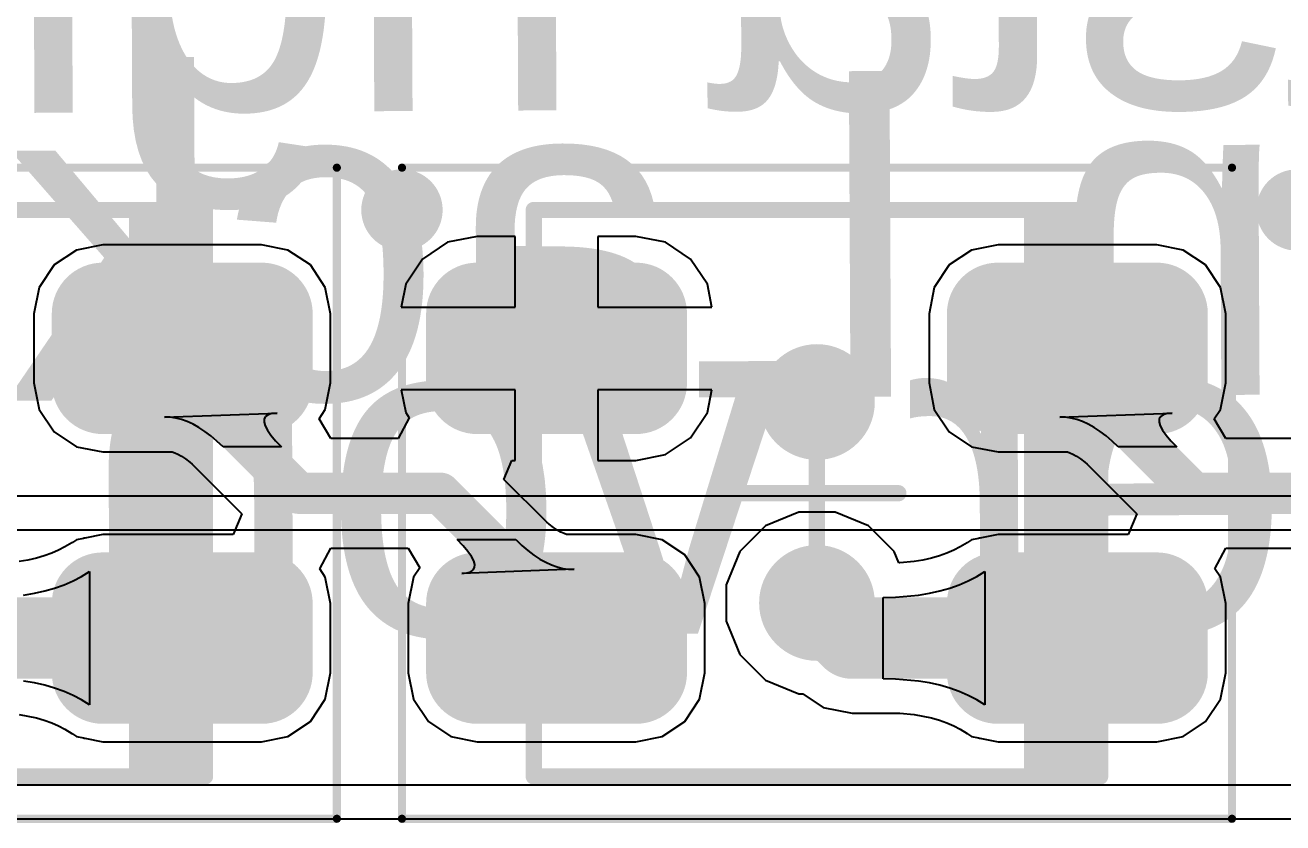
# Model space of a CAD drawing. Header units: millimetres. Extents: x 0 to 168, y 0 to 109.
# Drawn here: x 45.28 to 53.01, y 66.14 to 71.05 of the extents above; entities that cross this region are included whole.
import ezdxf

# ---------------------------------------------------------------- set-up
doc = ezdxf.new("R2010")
doc.units = ezdxf.units.MM
for name, color, linetype in [('BottomLayer', 5, 'Continuous'), ('BottomOverlay', 54, 'Continuous'), ('Mechanical13', 56, 'Continuous'), ('Mechanical15', 56, 'Continuous'), ('MultiLayer', 9, 'Continuous'), ('TopLayer', 1, 'Continuous'), ('TopOverlay', 2, 'Continuous'), ('TopPaste', 8, 'Continuous'), ('TopSolder', 216, 'Continuous'), ('ViaHoleLayer', 16, 'Continuous')]:
    doc.layers.add(name, color=color, linetype=linetype)
doc.styles.add('Comic Sans MS', font='comic.ttf', dxfattribs={"height": 0.2})

# ---------------------------------------------------------------- blocks, each defined once
blk = doc.blocks.new('WS2812B_M____24')
at = {"layer": 'Mechanical13'}
blk.add_hatch(color=56, dxfattribs=at).paths.add_polyline_path([(-1.74, -1.74), (-1.2719, -1.74), (-1.2719, 1.74), (-1.74, 1.74)])
at = {"layer": 'TopLayer'}
h = blk.add_hatch(color=1, dxfattribs=at)
edge = h.paths.add_edge_path()
edge.add_arc((-2.0875, 0.6776), 0.2125, 180, 270)
edge.add_line((-2.0875, 0.4651), (-1.1125, 0.4651))
edge.add_arc((-1.1125, 0.6776), 0.2125, 270, 360)
edge.add_line((-0.9, 0.6776), (-0.9, 1.1026))
edge.add_arc((-1.1125, 1.1026), 0.2125, 0, 90)
edge.add_line((-1.1125, 1.3151), (-2.0875, 1.3151))
edge.add_arc((-2.0875, 1.1026), 0.2125, 90, 180)
edge.add_line((-2.3, 1.1026), (-2.3, 0.6776))
h = blk.add_hatch(color=1, dxfattribs=at)
edge = h.paths.add_edge_path()
edge.add_arc((1.1125, 0.6775), 0.2125, 180, 270)
edge.add_line((1.1125, 0.465), (2.0875, 0.465))
edge.add_arc((2.0875, 0.6775), 0.2125, 270, 360)
edge.add_line((2.3, 0.6775), (2.3, 1.1025))
edge.add_arc((2.0875, 1.1025), 0.2125, 0, 90)
edge.add_line((2.0875, 1.315), (1.1125, 1.315))
edge.add_arc((1.1125, 1.1025), 0.2125, 90, 180)
edge.add_line((0.9, 1.1025), (0.9, 0.6775))
h = blk.add_hatch(color=1, dxfattribs=at)
edge = h.paths.add_edge_path()
edge.add_arc((-2.0875, -1.1025), 0.2125, 180, 270)
edge.add_line((-2.0875, -1.315), (-1.1125, -1.315))
edge.add_arc((-1.1125, -1.1025), 0.2125, 270, 360)
edge.add_line((-0.9, -1.1025), (-0.9, -0.6775))
edge.add_arc((-1.1125, -0.6775), 0.2125, 0, 90)
edge.add_line((-1.1125, -0.465), (-2.0875, -0.465))
edge.add_arc((-2.0875, -0.6775), 0.2125, 90, 180)
edge.add_line((-2.3, -0.6775), (-2.3, -1.1025))
h = blk.add_hatch(color=1, dxfattribs=at)
edge = h.paths.add_edge_path()
edge.add_arc((1.1125, -1.1025), 0.2125, 180, 270)
edge.add_line((1.1125, -1.315), (2.0875, -1.315))
edge.add_arc((2.0875, -1.1025), 0.2125, 270, 360)
edge.add_line((2.3, -1.1025), (2.3, -0.6775))
edge.add_arc((2.0875, -0.6775), 0.2125, 0, 90)
edge.add_line((2.0875, -0.465), (1.1125, -0.465))
edge.add_arc((1.1125, -0.6775), 0.2125, 90, 180)
edge.add_line((0.9, -0.6775), (0.9, -1.1025))
at = {"layer": 'TopPaste'}
h = blk.add_hatch(color=8, dxfattribs=at)
edge = h.paths.add_edge_path()
edge.add_arc((-2.0875, 0.6776), 0.2125, 180, 270)
edge.add_line((-2.0875, 0.4651), (-1.1125, 0.4651))
edge.add_arc((-1.1125, 0.6776), 0.2125, 270, 360)
edge.add_line((-0.9, 0.6776), (-0.9, 1.1026))
edge.add_arc((-1.1125, 1.1026), 0.2125, 0, 90)
edge.add_line((-1.1125, 1.3151), (-2.0875, 1.3151))
edge.add_arc((-2.0875, 1.1026), 0.2125, 90, 180)
edge.add_line((-2.3, 1.1026), (-2.3, 0.6776))
h = blk.add_hatch(color=8, dxfattribs=at)
edge = h.paths.add_edge_path()
edge.add_arc((1.1125, 0.6775), 0.2125, 180, 270)
edge.add_line((1.1125, 0.465), (2.0875, 0.465))
edge.add_arc((2.0875, 0.6775), 0.2125, 270, 360)
edge.add_line((2.3, 0.6775), (2.3, 1.1025))
edge.add_arc((2.0875, 1.1025), 0.2125, 0, 90)
edge.add_line((2.0875, 1.315), (1.1125, 1.315))
edge.add_arc((1.1125, 1.1025), 0.2125, 90, 180)
edge.add_line((0.9, 1.1025), (0.9, 0.6775))
h = blk.add_hatch(color=8, dxfattribs=at)
edge = h.paths.add_edge_path()
edge.add_arc((-2.0875, -1.1025), 0.2125, 180, 270)
edge.add_line((-2.0875, -1.315), (-1.1125, -1.315))
edge.add_arc((-1.1125, -1.1025), 0.2125, 270, 360)
edge.add_line((-0.9, -1.1025), (-0.9, -0.6775))
edge.add_arc((-1.1125, -0.6775), 0.2125, 0, 90)
edge.add_line((-1.1125, -0.465), (-2.0875, -0.465))
edge.add_arc((-2.0875, -0.6775), 0.2125, 90, 180)
edge.add_line((-2.3, -0.6775), (-2.3, -1.1025))
h = blk.add_hatch(color=8, dxfattribs=at)
edge = h.paths.add_edge_path()
edge.add_arc((1.1125, -1.1025), 0.2125, 180, 270)
edge.add_line((1.1125, -1.315), (2.0875, -1.315))
edge.add_arc((2.0875, -1.1025), 0.2125, 270, 360)
edge.add_line((2.3, -1.1025), (2.3, -0.6775))
edge.add_arc((2.0875, -0.6775), 0.2125, 0, 90)
edge.add_line((2.0875, -0.465), (1.1125, -0.465))
edge.add_arc((1.1125, -0.6775), 0.2125, 90, 180)
edge.add_line((0.9, -0.6775), (0.9, -1.1025))
at = {"layer": 'TopSolder'}
h = blk.add_hatch(color=216, dxfattribs=at)
edge = h.paths.add_edge_path()
edge.add_arc((-2.0875, 0.6776), 0.3141, 180, 270)
edge.add_line((-2.0875, 0.3635), (-1.1125, 0.3635))
edge.add_arc((-1.1125, 0.6776), 0.3141, 270, 360)
edge.add_line((-0.7984, 0.6776), (-0.7984, 1.1026))
edge.add_arc((-1.1125, 1.1026), 0.3141, 0, 90)
edge.add_line((-1.1125, 1.4167), (-2.0875, 1.4167))
edge.add_arc((-2.0875, 1.1026), 0.3141, 90, 180)
edge.add_line((-2.4016, 1.1026), (-2.4016, 0.6776))
h = blk.add_hatch(color=216, dxfattribs=at)
edge = h.paths.add_edge_path()
edge.add_arc((1.1125, 0.6775), 0.3141, 180, 270)
edge.add_line((1.1125, 0.3634), (2.0875, 0.3634))
edge.add_arc((2.0875, 0.6775), 0.3141, 270, 360)
edge.add_line((2.4016, 0.6775), (2.4016, 1.1025))
edge.add_arc((2.0875, 1.1025), 0.3141, 0, 90)
edge.add_line((2.0875, 1.4166), (1.1125, 1.4166))
edge.add_arc((1.1125, 1.1025), 0.3141, 90, 180)
edge.add_line((0.7984, 1.1025), (0.7984, 0.6775))
h = blk.add_hatch(color=216, dxfattribs=at)
edge = h.paths.add_edge_path()
edge.add_arc((-2.0875, -1.1025), 0.3141, 180, 270)
edge.add_line((-2.0875, -1.4166), (-1.1125, -1.4166))
edge.add_arc((-1.1125, -1.1025), 0.3141, 270, 360)
edge.add_line((-0.7984, -1.1025), (-0.7984, -0.6775))
edge.add_arc((-1.1125, -0.6775), 0.3141, 0, 90)
edge.add_line((-1.1125, -0.3634), (-2.0875, -0.3634))
edge.add_arc((-2.0875, -0.6775), 0.3141, 90, 180)
edge.add_line((-2.4016, -0.6775), (-2.4016, -1.1025))
h = blk.add_hatch(color=216, dxfattribs=at)
edge = h.paths.add_edge_path()
edge.add_arc((1.1125, -1.1025), 0.3141, 180, 270)
edge.add_line((1.1125, -1.4166), (2.0875, -1.4166))
edge.add_arc((2.0875, -1.1025), 0.3141, 270, 360)
edge.add_line((2.4016, -1.1025), (2.4016, -0.6775))
edge.add_arc((2.0875, -0.6775), 0.3141, 0, 90)
edge.add_line((2.0875, -0.3634), (1.1125, -0.3634))
edge.add_arc((1.1125, -0.6775), 0.3141, 90, 180)
edge.add_line((0.7984, -0.6775), (0.7984, -1.1025))
at = {"layer": 'Mechanical13', "const_width": 0.1}
for points in [[(-1.74, 1.74), (-1.74, -1.74)], [(1.74, 1.74), (-1.74, 1.74)], [(1.74, 1.74), (1.74, -1.74)], [(1.74, -1.74), (-1.74, -1.74)]]:
    blk.add_lwpolyline(points, dxfattribs=at)
at = {"layer": 'Mechanical13', "const_width": 0.05}
for points in [[(-1.765, 1.74, 1), (-1.715, 1.74, 1)], [(-1.765, 1.74, 1), (-1.715, 1.74, 1)], [(1.715, 1.74, 1), (1.765, 1.74, 1)], [(1.715, 1.74, 1), (1.765, 1.74, 1)], [(-1.765, -1.74, 1), (-1.715, -1.74, 1)], [(-1.765, -1.74, 1), (-1.715, -1.74, 1)], [(1.715, -1.74, 1), (1.765, -1.74, 1)], [(1.715, -1.74, 1), (1.765, -1.74, 1)]]:
    blk.add_lwpolyline(points, format="xyb", close=True, dxfattribs=at)
at = {"layer": 'Mechanical15'}
for points, const_width in [([(-2.55, 2), (-2.55, -2)], 0.05), ([(2.55, 2), (-2.55, 2)], 0.05), ([(2.55, 2), (2.55, -2)], 0.05), ([(0, 0.5), (0, -0.5)], 0.1), ([(0.5, 0), (-0.5, 0)], 0.1), ([(2.55, -2), (-2.55, -2)], 0.05)]:
    blk.add_lwpolyline(points, dxfattribs=dict(at, const_width=const_width))
for points, const_width in [([(-2.5625, 2, 1), (-2.5375, 2, 1)], 0.025), ([(-2.5625, 2, 1), (-2.5375, 2, 1)], 0.025), ([(2.5375, 2, 1), (2.5625, 2, 1)], 0.025), ([(2.5375, 2, 1), (2.5625, 2, 1)], 0.025), ([(-0.025, 0.5, 1), (0.025, 0.5, 1)], 0.05), ([(-0.525, 0, 1), (-0.475, 0, 1)], 0.05), ([(0.475, 0, 1), (0.525, 0, 1)], 0.05), ([(-0.025, -0.5, 1), (0.025, -0.5, 1)], 0.05), ([(-2.5625, -2, 1), (-2.5375, -2, 1)], 0.025), ([(-2.5625, -2, 1), (-2.5375, -2, 1)], 0.025), ([(2.5375, -2, 1), (2.5625, -2, 1)], 0.025), ([(2.5375, -2, 1), (2.5625, -2, 1)], 0.025)]:
    blk.add_lwpolyline(points, format="xyb", close=True, dxfattribs=dict(at, const_width=const_width))
at = {"layer": 'TopOverlay'}
for points, const_width in [([(2.675, -1.74, 1), (2.425, -1.74, 1)], 0.25), ([(2.3625, -1.74, 1), (2.4875, -1.74, 1)], 0.125), ([(2.6125, -1.74, 1), (2.7375, -1.74, 1)], 0.125)]:
    blk.add_lwpolyline(points, format="xyb", close=True, dxfattribs=dict(at, const_width=const_width))
blk = doc.blocks.new('WS2812B_M____29')
at = {"layer": 'Mechanical13'}
blk.add_hatch(color=56, dxfattribs=at).paths.add_polyline_path([(-1.74, -1.74), (-1.2719, -1.74), (-1.2719, 1.74), (-1.74, 1.74)])
at = {"layer": 'TopLayer'}
h = blk.add_hatch(color=1, dxfattribs=at)
edge = h.paths.add_edge_path()
edge.add_arc((-2.0875, 0.6776), 0.2125, 180, 270)
edge.add_line((-2.0875, 0.4651), (-1.1125, 0.4651))
edge.add_arc((-1.1125, 0.6776), 0.2125, 270, 360)
edge.add_line((-0.9, 0.6776), (-0.9, 1.1026))
edge.add_arc((-1.1125, 1.1026), 0.2125, 0, 90)
edge.add_line((-1.1125, 1.3151), (-2.0875, 1.3151))
edge.add_arc((-2.0875, 1.1026), 0.2125, 90, 180)
edge.add_line((-2.3, 1.1026), (-2.3, 0.6776))
h = blk.add_hatch(color=1, dxfattribs=at)
edge = h.paths.add_edge_path()
edge.add_arc((1.1125, 0.6775), 0.2125, 180, 270)
edge.add_line((1.1125, 0.465), (2.0875, 0.465))
edge.add_arc((2.0875, 0.6775), 0.2125, 270, 360)
edge.add_line((2.3, 0.6775), (2.3, 1.1025))
edge.add_arc((2.0875, 1.1025), 0.2125, 0, 90)
edge.add_line((2.0875, 1.315), (1.1125, 1.315))
edge.add_arc((1.1125, 1.1025), 0.2125, 90, 180)
edge.add_line((0.9, 1.1025), (0.9, 0.6775))
h = blk.add_hatch(color=1, dxfattribs=at)
edge = h.paths.add_edge_path()
edge.add_arc((-2.0875, -1.1025), 0.2125, 180, 270)
edge.add_line((-2.0875, -1.315), (-1.1125, -1.315))
edge.add_arc((-1.1125, -1.1025), 0.2125, 270, 360)
edge.add_line((-0.9, -1.1025), (-0.9, -0.6775))
edge.add_arc((-1.1125, -0.6775), 0.2125, 0, 90)
edge.add_line((-1.1125, -0.465), (-2.0875, -0.465))
edge.add_arc((-2.0875, -0.6775), 0.2125, 90, 180)
edge.add_line((-2.3, -0.6775), (-2.3, -1.1025))
h = blk.add_hatch(color=1, dxfattribs=at)
edge = h.paths.add_edge_path()
edge.add_arc((1.1125, -1.1025), 0.2125, 180, 270)
edge.add_line((1.1125, -1.315), (2.0875, -1.315))
edge.add_arc((2.0875, -1.1025), 0.2125, 270, 360)
edge.add_line((2.3, -1.1025), (2.3, -0.6775))
edge.add_arc((2.0875, -0.6775), 0.2125, 0, 90)
edge.add_line((2.0875, -0.465), (1.1125, -0.465))
edge.add_arc((1.1125, -0.6775), 0.2125, 90, 180)
edge.add_line((0.9, -0.6775), (0.9, -1.1025))
at = {"layer": 'TopPaste'}
h = blk.add_hatch(color=8, dxfattribs=at)
edge = h.paths.add_edge_path()
edge.add_arc((-2.0875, 0.6776), 0.2125, 180, 270)
edge.add_line((-2.0875, 0.4651), (-1.1125, 0.4651))
edge.add_arc((-1.1125, 0.6776), 0.2125, 270, 360)
edge.add_line((-0.9, 0.6776), (-0.9, 1.1026))
edge.add_arc((-1.1125, 1.1026), 0.2125, 0, 90)
edge.add_line((-1.1125, 1.3151), (-2.0875, 1.3151))
edge.add_arc((-2.0875, 1.1026), 0.2125, 90, 180)
edge.add_line((-2.3, 1.1026), (-2.3, 0.6776))
h = blk.add_hatch(color=8, dxfattribs=at)
edge = h.paths.add_edge_path()
edge.add_arc((1.1125, 0.6775), 0.2125, 180, 270)
edge.add_line((1.1125, 0.465), (2.0875, 0.465))
edge.add_arc((2.0875, 0.6775), 0.2125, 270, 360)
edge.add_line((2.3, 0.6775), (2.3, 1.1025))
edge.add_arc((2.0875, 1.1025), 0.2125, 0, 90)
edge.add_line((2.0875, 1.315), (1.1125, 1.315))
edge.add_arc((1.1125, 1.1025), 0.2125, 90, 180)
edge.add_line((0.9, 1.1025), (0.9, 0.6775))
h = blk.add_hatch(color=8, dxfattribs=at)
edge = h.paths.add_edge_path()
edge.add_arc((-2.0875, -1.1025), 0.2125, 180, 270)
edge.add_line((-2.0875, -1.315), (-1.1125, -1.315))
edge.add_arc((-1.1125, -1.1025), 0.2125, 270, 360)
edge.add_line((-0.9, -1.1025), (-0.9, -0.6775))
edge.add_arc((-1.1125, -0.6775), 0.2125, 0, 90)
edge.add_line((-1.1125, -0.465), (-2.0875, -0.465))
edge.add_arc((-2.0875, -0.6775), 0.2125, 90, 180)
edge.add_line((-2.3, -0.6775), (-2.3, -1.1025))
h = blk.add_hatch(color=8, dxfattribs=at)
edge = h.paths.add_edge_path()
edge.add_arc((1.1125, -1.1025), 0.2125, 180, 270)
edge.add_line((1.1125, -1.315), (2.0875, -1.315))
edge.add_arc((2.0875, -1.1025), 0.2125, 270, 360)
edge.add_line((2.3, -1.1025), (2.3, -0.6775))
edge.add_arc((2.0875, -0.6775), 0.2125, 0, 90)
edge.add_line((2.0875, -0.465), (1.1125, -0.465))
edge.add_arc((1.1125, -0.6775), 0.2125, 90, 180)
edge.add_line((0.9, -0.6775), (0.9, -1.1025))
at = {"layer": 'TopSolder'}
h = blk.add_hatch(color=216, dxfattribs=at)
edge = h.paths.add_edge_path()
edge.add_arc((-2.0875, 0.6776), 0.3141, 180, 270)
edge.add_line((-2.0875, 0.3635), (-1.1125, 0.3635))
edge.add_arc((-1.1125, 0.6776), 0.3141, 270, 360)
edge.add_line((-0.7984, 0.6776), (-0.7984, 1.1026))
edge.add_arc((-1.1125, 1.1026), 0.3141, 0, 90)
edge.add_line((-1.1125, 1.4167), (-2.0875, 1.4167))
edge.add_arc((-2.0875, 1.1026), 0.3141, 90, 180)
edge.add_line((-2.4016, 1.1026), (-2.4016, 0.6776))
h = blk.add_hatch(color=216, dxfattribs=at)
edge = h.paths.add_edge_path()
edge.add_arc((1.1125, 0.6775), 0.3141, 180, 270)
edge.add_line((1.1125, 0.3634), (2.0875, 0.3634))
edge.add_arc((2.0875, 0.6775), 0.3141, 270, 360)
edge.add_line((2.4016, 0.6775), (2.4016, 1.1025))
edge.add_arc((2.0875, 1.1025), 0.3141, 0, 90)
edge.add_line((2.0875, 1.4166), (1.1125, 1.4166))
edge.add_arc((1.1125, 1.1025), 0.3141, 90, 180)
edge.add_line((0.7984, 1.1025), (0.7984, 0.6775))
h = blk.add_hatch(color=216, dxfattribs=at)
edge = h.paths.add_edge_path()
edge.add_arc((-2.0875, -1.1025), 0.3141, 180, 270)
edge.add_line((-2.0875, -1.4166), (-1.1125, -1.4166))
edge.add_arc((-1.1125, -1.1025), 0.3141, 270, 360)
edge.add_line((-0.7984, -1.1025), (-0.7984, -0.6775))
edge.add_arc((-1.1125, -0.6775), 0.3141, 0, 90)
edge.add_line((-1.1125, -0.3634), (-2.0875, -0.3634))
edge.add_arc((-2.0875, -0.6775), 0.3141, 90, 180)
edge.add_line((-2.4016, -0.6775), (-2.4016, -1.1025))
h = blk.add_hatch(color=216, dxfattribs=at)
edge = h.paths.add_edge_path()
edge.add_arc((1.1125, -1.1025), 0.3141, 180, 270)
edge.add_line((1.1125, -1.4166), (2.0875, -1.4166))
edge.add_arc((2.0875, -1.1025), 0.3141, 270, 360)
edge.add_line((2.4016, -1.1025), (2.4016, -0.6775))
edge.add_arc((2.0875, -0.6775), 0.3141, 0, 90)
edge.add_line((2.0875, -0.3634), (1.1125, -0.3634))
edge.add_arc((1.1125, -0.6775), 0.3141, 90, 180)
edge.add_line((0.7984, -0.6775), (0.7984, -1.1025))
at = {"layer": 'Mechanical13', "const_width": 0.1}
for points in [[(-1.74, 1.74), (-1.74, -1.74)], [(1.74, 1.74), (-1.74, 1.74)], [(1.74, 1.74), (1.74, -1.74)], [(1.74, -1.74), (-1.74, -1.74)]]:
    blk.add_lwpolyline(points, dxfattribs=at)
at = {"layer": 'Mechanical13', "const_width": 0.05}
for points in [[(-1.765, 1.74, 1), (-1.715, 1.74, 1)], [(-1.765, 1.74, 1), (-1.715, 1.74, 1)], [(1.715, 1.74, 1), (1.765, 1.74, 1)], [(1.715, 1.74, 1), (1.765, 1.74, 1)], [(-1.765, -1.74, 1), (-1.715, -1.74, 1)], [(-1.765, -1.74, 1), (-1.715, -1.74, 1)], [(1.715, -1.74, 1), (1.765, -1.74, 1)], [(1.715, -1.74, 1), (1.765, -1.74, 1)]]:
    blk.add_lwpolyline(points, format="xyb", close=True, dxfattribs=at)
at = {"layer": 'Mechanical15'}
for points, const_width in [([(-2.55, 2), (-2.55, -2)], 0.05), ([(2.55, 2), (-2.55, 2)], 0.05), ([(2.55, 2), (2.55, -2)], 0.05), ([(0, 0.5), (0, -0.5)], 0.1), ([(0.5, 0), (-0.5, 0)], 0.1), ([(2.55, -2), (-2.55, -2)], 0.05)]:
    blk.add_lwpolyline(points, dxfattribs=dict(at, const_width=const_width))
for points, const_width in [([(-2.5625, 2, 1), (-2.5375, 2, 1)], 0.025), ([(-2.5625, 2, 1), (-2.5375, 2, 1)], 0.025), ([(2.5375, 2, 1), (2.5625, 2, 1)], 0.025), ([(2.5375, 2, 1), (2.5625, 2, 1)], 0.025), ([(-0.025, 0.5, 1), (0.025, 0.5, 1)], 0.05), ([(-0.525, 0, 1), (-0.475, 0, 1)], 0.05), ([(0.475, 0, 1), (0.525, 0, 1)], 0.05), ([(-0.025, -0.5, 1), (0.025, -0.5, 1)], 0.05), ([(-2.5625, -2, 1), (-2.5375, -2, 1)], 0.025), ([(-2.5625, -2, 1), (-2.5375, -2, 1)], 0.025), ([(2.5375, -2, 1), (2.5625, -2, 1)], 0.025), ([(2.5375, -2, 1), (2.5625, -2, 1)], 0.025)]:
    blk.add_lwpolyline(points, format="xyb", close=True, dxfattribs=dict(at, const_width=const_width))
at = {"layer": 'TopOverlay'}
for points, const_width in [([(2.675, -1.74, 1), (2.425, -1.74, 1)], 0.25), ([(2.3625, -1.74, 1), (2.4875, -1.74, 1)], 0.125), ([(2.6125, -1.74, 1), (2.7375, -1.74, 1)], 0.125)]:
    blk.add_lwpolyline(points, format="xyb", close=True, dxfattribs=dict(at, const_width=const_width))
blk = doc.blocks.new('WS2812B_M____34')
at = {"layer": 'Mechanical13'}
blk.add_hatch(color=56, dxfattribs=at).paths.add_polyline_path([(-1.74, -1.74), (-1.2719, -1.74), (-1.2719, 1.74), (-1.74, 1.74)])
at = {"layer": 'TopLayer'}
h = blk.add_hatch(color=1, dxfattribs=at)
edge = h.paths.add_edge_path()
edge.add_arc((-2.0875, 0.6776), 0.2125, 180, 270)
edge.add_line((-2.0875, 0.4651), (-1.1125, 0.4651))
edge.add_arc((-1.1125, 0.6776), 0.2125, 270, 360)
edge.add_line((-0.9, 0.6776), (-0.9, 1.1026))
edge.add_arc((-1.1125, 1.1026), 0.2125, 0, 90)
edge.add_line((-1.1125, 1.3151), (-2.0875, 1.3151))
edge.add_arc((-2.0875, 1.1026), 0.2125, 90, 180)
edge.add_line((-2.3, 1.1026), (-2.3, 0.6776))
h = blk.add_hatch(color=1, dxfattribs=at)
edge = h.paths.add_edge_path()
edge.add_arc((1.1125, 0.6775), 0.2125, 180, 270)
edge.add_line((1.1125, 0.465), (2.0875, 0.465))
edge.add_arc((2.0875, 0.6775), 0.2125, 270, 360)
edge.add_line((2.3, 0.6775), (2.3, 1.1025))
edge.add_arc((2.0875, 1.1025), 0.2125, 0, 90)
edge.add_line((2.0875, 1.315), (1.1125, 1.315))
edge.add_arc((1.1125, 1.1025), 0.2125, 90, 180)
edge.add_line((0.9, 1.1025), (0.9, 0.6775))
h = blk.add_hatch(color=1, dxfattribs=at)
edge = h.paths.add_edge_path()
edge.add_arc((-2.0875, -1.1025), 0.2125, 180, 270)
edge.add_line((-2.0875, -1.315), (-1.1125, -1.315))
edge.add_arc((-1.1125, -1.1025), 0.2125, 270, 360)
edge.add_line((-0.9, -1.1025), (-0.9, -0.6775))
edge.add_arc((-1.1125, -0.6775), 0.2125, 0, 90)
edge.add_line((-1.1125, -0.465), (-2.0875, -0.465))
edge.add_arc((-2.0875, -0.6775), 0.2125, 90, 180)
edge.add_line((-2.3, -0.6775), (-2.3, -1.1025))
h = blk.add_hatch(color=1, dxfattribs=at)
edge = h.paths.add_edge_path()
edge.add_arc((1.1125, -1.1025), 0.2125, 180, 270)
edge.add_line((1.1125, -1.315), (2.0875, -1.315))
edge.add_arc((2.0875, -1.1025), 0.2125, 270, 360)
edge.add_line((2.3, -1.1025), (2.3, -0.6775))
edge.add_arc((2.0875, -0.6775), 0.2125, 0, 90)
edge.add_line((2.0875, -0.465), (1.1125, -0.465))
edge.add_arc((1.1125, -0.6775), 0.2125, 90, 180)
edge.add_line((0.9, -0.6775), (0.9, -1.1025))
at = {"layer": 'TopPaste'}
h = blk.add_hatch(color=8, dxfattribs=at)
edge = h.paths.add_edge_path()
edge.add_arc((-2.0875, 0.6776), 0.2125, 180, 270)
edge.add_line((-2.0875, 0.4651), (-1.1125, 0.4651))
edge.add_arc((-1.1125, 0.6776), 0.2125, 270, 360)
edge.add_line((-0.9, 0.6776), (-0.9, 1.1026))
edge.add_arc((-1.1125, 1.1026), 0.2125, 0, 90)
edge.add_line((-1.1125, 1.3151), (-2.0875, 1.3151))
edge.add_arc((-2.0875, 1.1026), 0.2125, 90, 180)
edge.add_line((-2.3, 1.1026), (-2.3, 0.6776))
h = blk.add_hatch(color=8, dxfattribs=at)
edge = h.paths.add_edge_path()
edge.add_arc((1.1125, 0.6775), 0.2125, 180, 270)
edge.add_line((1.1125, 0.465), (2.0875, 0.465))
edge.add_arc((2.0875, 0.6775), 0.2125, 270, 360)
edge.add_line((2.3, 0.6775), (2.3, 1.1025))
edge.add_arc((2.0875, 1.1025), 0.2125, 0, 90)
edge.add_line((2.0875, 1.315), (1.1125, 1.315))
edge.add_arc((1.1125, 1.1025), 0.2125, 90, 180)
edge.add_line((0.9, 1.1025), (0.9, 0.6775))
h = blk.add_hatch(color=8, dxfattribs=at)
edge = h.paths.add_edge_path()
edge.add_arc((-2.0875, -1.1025), 0.2125, 180, 270)
edge.add_line((-2.0875, -1.315), (-1.1125, -1.315))
edge.add_arc((-1.1125, -1.1025), 0.2125, 270, 360)
edge.add_line((-0.9, -1.1025), (-0.9, -0.6775))
edge.add_arc((-1.1125, -0.6775), 0.2125, 0, 90)
edge.add_line((-1.1125, -0.465), (-2.0875, -0.465))
edge.add_arc((-2.0875, -0.6775), 0.2125, 90, 180)
edge.add_line((-2.3, -0.6775), (-2.3, -1.1025))
h = blk.add_hatch(color=8, dxfattribs=at)
edge = h.paths.add_edge_path()
edge.add_arc((1.1125, -1.1025), 0.2125, 180, 270)
edge.add_line((1.1125, -1.315), (2.0875, -1.315))
edge.add_arc((2.0875, -1.1025), 0.2125, 270, 360)
edge.add_line((2.3, -1.1025), (2.3, -0.6775))
edge.add_arc((2.0875, -0.6775), 0.2125, 0, 90)
edge.add_line((2.0875, -0.465), (1.1125, -0.465))
edge.add_arc((1.1125, -0.6775), 0.2125, 90, 180)
edge.add_line((0.9, -0.6775), (0.9, -1.1025))
at = {"layer": 'TopSolder'}
h = blk.add_hatch(color=216, dxfattribs=at)
edge = h.paths.add_edge_path()
edge.add_arc((-2.0875, 0.6776), 0.3141, 180, 270)
edge.add_line((-2.0875, 0.3635), (-1.1125, 0.3635))
edge.add_arc((-1.1125, 0.6776), 0.3141, 270, 360)
edge.add_line((-0.7984, 0.6776), (-0.7984, 1.1026))
edge.add_arc((-1.1125, 1.1026), 0.3141, 0, 90)
edge.add_line((-1.1125, 1.4167), (-2.0875, 1.4167))
edge.add_arc((-2.0875, 1.1026), 0.3141, 90, 180)
edge.add_line((-2.4016, 1.1026), (-2.4016, 0.6776))
h = blk.add_hatch(color=216, dxfattribs=at)
edge = h.paths.add_edge_path()
edge.add_arc((1.1125, 0.6775), 0.3141, 180, 270)
edge.add_line((1.1125, 0.3634), (2.0875, 0.3634))
edge.add_arc((2.0875, 0.6775), 0.3141, 270, 360)
edge.add_line((2.4016, 0.6775), (2.4016, 1.1025))
edge.add_arc((2.0875, 1.1025), 0.3141, 0, 90)
edge.add_line((2.0875, 1.4166), (1.1125, 1.4166))
edge.add_arc((1.1125, 1.1025), 0.3141, 90, 180)
edge.add_line((0.7984, 1.1025), (0.7984, 0.6775))
h = blk.add_hatch(color=216, dxfattribs=at)
edge = h.paths.add_edge_path()
edge.add_arc((-2.0875, -1.1025), 0.3141, 180, 270)
edge.add_line((-2.0875, -1.4166), (-1.1125, -1.4166))
edge.add_arc((-1.1125, -1.1025), 0.3141, 270, 360)
edge.add_line((-0.7984, -1.1025), (-0.7984, -0.6775))
edge.add_arc((-1.1125, -0.6775), 0.3141, 0, 90)
edge.add_line((-1.1125, -0.3634), (-2.0875, -0.3634))
edge.add_arc((-2.0875, -0.6775), 0.3141, 90, 180)
edge.add_line((-2.4016, -0.6775), (-2.4016, -1.1025))
h = blk.add_hatch(color=216, dxfattribs=at)
edge = h.paths.add_edge_path()
edge.add_arc((1.1125, -1.1025), 0.3141, 180, 270)
edge.add_line((1.1125, -1.4166), (2.0875, -1.4166))
edge.add_arc((2.0875, -1.1025), 0.3141, 270, 360)
edge.add_line((2.4016, -1.1025), (2.4016, -0.6775))
edge.add_arc((2.0875, -0.6775), 0.3141, 0, 90)
edge.add_line((2.0875, -0.3634), (1.1125, -0.3634))
edge.add_arc((1.1125, -0.6775), 0.3141, 90, 180)
edge.add_line((0.7984, -0.6775), (0.7984, -1.1025))
at = {"layer": 'Mechanical13', "const_width": 0.1}
for points in [[(-1.74, 1.74), (-1.74, -1.74)], [(1.74, 1.74), (-1.74, 1.74)], [(1.74, 1.74), (1.74, -1.74)], [(1.74, -1.74), (-1.74, -1.74)]]:
    blk.add_lwpolyline(points, dxfattribs=at)
at = {"layer": 'Mechanical13', "const_width": 0.05}
for points in [[(-1.765, 1.74, 1), (-1.715, 1.74, 1)], [(-1.765, 1.74, 1), (-1.715, 1.74, 1)], [(1.715, 1.74, 1), (1.765, 1.74, 1)], [(1.715, 1.74, 1), (1.765, 1.74, 1)], [(-1.765, -1.74, 1), (-1.715, -1.74, 1)], [(-1.765, -1.74, 1), (-1.715, -1.74, 1)], [(1.715, -1.74, 1), (1.765, -1.74, 1)], [(1.715, -1.74, 1), (1.765, -1.74, 1)]]:
    blk.add_lwpolyline(points, format="xyb", close=True, dxfattribs=at)
at = {"layer": 'Mechanical15'}
for points, const_width in [([(-2.55, 2), (-2.55, -2)], 0.05), ([(2.55, 2), (-2.55, 2)], 0.05), ([(2.55, 2), (2.55, -2)], 0.05), ([(0, 0.5), (0, -0.5)], 0.1), ([(0.5, 0), (-0.5, 0)], 0.1), ([(2.55, -2), (-2.55, -2)], 0.05)]:
    blk.add_lwpolyline(points, dxfattribs=dict(at, const_width=const_width))
for points, const_width in [([(-2.5625, 2, 1), (-2.5375, 2, 1)], 0.025), ([(-2.5625, 2, 1), (-2.5375, 2, 1)], 0.025), ([(2.5375, 2, 1), (2.5625, 2, 1)], 0.025), ([(2.5375, 2, 1), (2.5625, 2, 1)], 0.025), ([(-0.025, 0.5, 1), (0.025, 0.5, 1)], 0.05), ([(-0.525, 0, 1), (-0.475, 0, 1)], 0.05), ([(0.475, 0, 1), (0.525, 0, 1)], 0.05), ([(-0.025, -0.5, 1), (0.025, -0.5, 1)], 0.05), ([(-2.5625, -2, 1), (-2.5375, -2, 1)], 0.025), ([(-2.5625, -2, 1), (-2.5375, -2, 1)], 0.025), ([(2.5375, -2, 1), (2.5625, -2, 1)], 0.025), ([(2.5375, -2, 1), (2.5625, -2, 1)], 0.025)]:
    blk.add_lwpolyline(points, format="xyb", close=True, dxfattribs=dict(at, const_width=const_width))
at = {"layer": 'TopOverlay'}
for points, const_width in [([(2.675, -1.74, 1), (2.425, -1.74, 1)], 0.25), ([(2.3625, -1.74, 1), (2.4875, -1.74, 1)], 0.125), ([(2.6125, -1.74, 1), (2.7375, -1.74, 1)], 0.125)]:
    blk.add_lwpolyline(points, format="xyb", close=True, dxfattribs=dict(at, const_width=const_width))

msp = doc.modelspace()

# ---------------------------------------------------------------- hatches: boundary and pattern name
at = {"layer": 'BottomLayer'}
h = msp.add_hatch(color=5, dxfattribs=at)
edge = h.paths.add_edge_path()
edge.add_arc((50.149, 68.7303), 0.3555, 0, 360)
h = msp.add_hatch(color=5, dxfattribs=at)
edge = h.paths.add_edge_path()
edge.add_arc((50.149, 67.4958), 0.3556, 0, 360)
at = {"layer": 'TopLayer'}
h = msp.add_hatch(color=1, dxfattribs=at)
edge = h.paths.add_edge_path()
edge.add_arc((50.149, 68.7303), 0.3555, 0, 360)
h = msp.add_hatch(color=1, dxfattribs=at)
edge = h.paths.add_edge_path()
edge.add_arc((50.149, 67.4958), 0.3556, 0, 360)
at = {"layer": 'ViaHoleLayer'}
h = msp.add_hatch(color=16, dxfattribs=at)
edge = h.paths.add_edge_path()
edge.add_arc((50.149, 68.7303), 0.2, 0, 360)
h = msp.add_hatch(color=16, dxfattribs=at)
edge = h.paths.add_edge_path()
edge.add_arc((50.149, 67.4958), 0.2, 0, 360)

# ---------------------------------------------------------------- linework, layer by layer
at = {"layer": 'BottomLayer'}
for p, q in [((71.687, 68.1522), (36.576, 68.1522)), ((36.576, 67.945), (73.025, 67.945)), ((71.4585, 66.3772), (39.8108, 66.3772))]:
    msp.add_line(p, q, dxfattribs=at)
at = {"layer": 'MultiLayer'}
msp.add_line((39.8846, 66.17), (71.3846, 66.17), dxfattribs=at)
at = {"layer": 'TopLayer'}
for p, q in [((47.8795, 69.7119), (47.7252, 69.6088)), ((48.0615, 69.7481), (47.8795, 69.7119)), ((48.295, 69.7481), (48.0615, 69.7481)), ((48.295, 69.314), (48.295, 69.7481)), ((49.0365, 69.7481), (48.803, 69.7481)), ((48.803, 69.7481), (48.803, 69.314)), ((49.2186, 69.7119), (49.0365, 69.7481)), ((49.3729, 69.6088), (49.2186, 69.7119)), ((45.5993, 69.6641), (45.4618, 69.5722)), ((45.7615, 69.6963), (45.5993, 69.6641)), ((46.7365, 69.6963), (45.7615, 69.6963)), ((46.8987, 69.6641), (46.7365, 69.6963)), ((47.0362, 69.5722), (46.8987, 69.6641)), ((51.0993, 69.6641), (50.9618, 69.5722)), ((51.2615, 69.6963), (51.0993, 69.6641)), ((52.2365, 69.6963), (51.2615, 69.6963)), ((52.3987, 69.6641), (52.2365, 69.6963)), ((52.5362, 69.5722), (52.3987, 69.6641)), ((45.4618, 69.5722), (45.37, 69.4347)), ((47.1281, 69.4347), (47.0362, 69.5722)), ((47.7252, 69.6088), (47.6221, 69.4545)), ((49.476, 69.4545), (49.3729, 69.6088)), ((50.9618, 69.5722), (50.87, 69.4347)), ((52.6281, 69.4347), (52.5362, 69.5722)), ((45.37, 69.4347), (45.3377, 69.2725)), ((47.1604, 69.2725), (47.1281, 69.4347)), ((47.6221, 69.4545), (47.5942, 69.314)), ((49.5039, 69.314), (49.476, 69.4545)), ((50.87, 69.4347), (50.8377, 69.2725)), ((52.6604, 69.2725), (52.6281, 69.4347)), ((45.3377, 69.2725), (45.3377, 68.8475)), ((47.1604, 68.8475), (47.1604, 69.2725)), ((47.5942, 69.314), (48.295, 69.314)), ((48.803, 69.314), (49.5039, 69.314)), ((50.8377, 69.2725), (50.8377, 68.8475)), ((52.6604, 68.8475), (52.6604, 69.2725)), ((45.3377, 68.8475), (45.37, 68.6853)), ((47.1281, 68.6853), (47.1604, 68.8475)), ((48.295, 68.806), (47.5942, 68.806)), ((47.5942, 68.806), (47.6221, 68.6655)), ((48.295, 68.3718), (48.295, 68.806)), ((49.5039, 68.806), (48.803, 68.806)), ((48.803, 68.806), (48.803, 68.3718)), ((49.476, 68.6655), (49.5039, 68.806)), ((50.8377, 68.8475), (50.87, 68.6853)), ((52.6281, 68.6853), (52.6604, 68.8475)), ((45.37, 68.6853), (45.4618, 68.5478)), ((46.1409, 68.637), (46.8314, 68.6627)), ((46.1751, 68.6363), (46.1409, 68.637)), ((46.2097, 68.6317), (46.1751, 68.6363)), ((46.2447, 68.6232), (46.2097, 68.6317)), ((46.2801, 68.6108), (46.2447, 68.6232)), ((46.7524, 68.6262), (46.7514, 68.6073)), ((46.7609, 68.6412), (46.7524, 68.6262)), ((46.7769, 68.6523), (46.7609, 68.6412)), ((46.8004, 68.6594), (46.7769, 68.6523)), ((46.8314, 68.6627), (46.8004, 68.6594)), ((47.0898, 68.628), (47.1281, 68.6853)), ((47.1615, 68.5067), (47.0898, 68.628)), ((47.6434, 68.6337), (47.5755, 68.5067)), ((47.6221, 68.6655), (47.6434, 68.6337)), ((49.3729, 68.5112), (49.476, 68.6655)), ((50.87, 68.6853), (50.9618, 68.5478)), ((51.6409, 68.637), (52.3314, 68.6627)), ((51.6751, 68.6363), (51.6409, 68.637)), ((51.7097, 68.6317), (51.6751, 68.6363)), ((51.7447, 68.6232), (51.7097, 68.6317)), ((51.7801, 68.6108), (51.7447, 68.6232)), ((52.2524, 68.6262), (52.2514, 68.6073)), ((52.2609, 68.6412), (52.2524, 68.6262)), ((52.2769, 68.6523), (52.2609, 68.6412)), ((52.3004, 68.6594), (52.2769, 68.6523)), ((52.3314, 68.6627), (52.3004, 68.6594)), ((52.5898, 68.628), (52.6281, 68.6853)), ((52.6615, 68.5067), (52.5898, 68.628)), ((45.4618, 68.5478), (45.5993, 68.4559)), ((46.3158, 68.5945), (46.2801, 68.6108)), ((46.3519, 68.5743), (46.3158, 68.5945)), ((46.3884, 68.5501), (46.3519, 68.5743)), ((46.4253, 68.5221), (46.3884, 68.5501)), ((46.7514, 68.6073), (46.758, 68.5845)), ((46.758, 68.5845), (46.772, 68.5579)), ((46.772, 68.5579), (46.7936, 68.5273)), ((50.9618, 68.5478), (51.0993, 68.4559)), ((51.8158, 68.5945), (51.7801, 68.6108)), ((51.8519, 68.5743), (51.8158, 68.5945)), ((51.8884, 68.5501), (51.8519, 68.5743)), ((51.9253, 68.5221), (51.8884, 68.5501)), ((52.2514, 68.6073), (52.258, 68.5845)), ((52.258, 68.5845), (52.272, 68.5579)), ((52.272, 68.5579), (52.2936, 68.5273)), ((46.4625, 68.4902), (46.4253, 68.5221)), ((46.5001, 68.4543), (46.4625, 68.4902)), ((46.7936, 68.5273), (46.8227, 68.4927)), ((46.8227, 68.4927), (46.8593, 68.4543)), ((47.5755, 68.5067), (47.1615, 68.5067)), ((49.2186, 68.4081), (49.3729, 68.5112)), ((51.9625, 68.4902), (51.9253, 68.5221)), ((52.0001, 68.4543), (51.9625, 68.4902)), ((52.2936, 68.5273), (52.3227, 68.4927)), ((52.3227, 68.4927), (52.3593, 68.4543)), ((53.0755, 68.5067), (52.6615, 68.5067)), ((45.5993, 68.4559), (45.7615, 68.4236)), ((45.7615, 68.4236), (46.1877, 68.4236)), ((46.1877, 68.4236), (46.2026, 68.4184)), ((46.2026, 68.4184), (46.222, 68.4096)), ((46.222, 68.4096), (46.244, 68.3972)), ((46.244, 68.3972), (46.2684, 68.3811)), ((46.8593, 68.4543), (46.5001, 68.4543)), ((49.0365, 68.3718), (49.2186, 68.4081)), ((51.0993, 68.4559), (51.2615, 68.4236)), ((51.2615, 68.4236), (51.6877, 68.4236)), ((51.6877, 68.4236), (51.7026, 68.4184)), ((51.7026, 68.4184), (51.722, 68.4096)), ((51.722, 68.4096), (51.744, 68.3972)), ((51.744, 68.3972), (51.7684, 68.3811)), ((52.3593, 68.4543), (52.0001, 68.4543)), ((46.2684, 68.3811), (46.295, 68.3609)), ((46.295, 68.3609), (46.3093, 68.3486)), ((46.3093, 68.3486), (46.6147, 68.0432)), ((48.2256, 68.2545), (48.2742, 68.3718)), ((48.2742, 68.3718), (48.295, 68.3718)), ((48.803, 68.3718), (49.0365, 68.3718)), ((51.7684, 68.3811), (51.795, 68.3609)), ((51.795, 68.3609), (51.8093, 68.3486)), ((51.8093, 68.3486), (52.1147, 68.0432)), ((48.4888, 67.9913), (48.2256, 68.2545)), ((46.6147, 68.0432), (46.5621, 67.9162)), ((50.0379, 68.0546), (49.8325, 67.9695)), ((50.2602, 68.0546), (50.0379, 68.0546)), ((50.4656, 67.9695), (50.2602, 68.0546)), ((52.1147, 68.0432), (52.062, 67.9162)), ((48.5031, 67.9791), (48.4888, 67.9913)), ((48.5297, 67.9589), (48.5031, 67.9791)), ((48.5541, 67.9427), (48.5297, 67.9589)), ((48.5761, 67.9304), (48.5541, 67.9427)), ((48.5955, 67.9216), (48.5761, 67.9304)), ((49.8325, 67.9695), (49.6753, 67.8123)), ((50.6228, 67.8123), (50.4656, 67.9695)), ((45.5712, 67.8661), (45.5283, 67.8397)), ((45.5744, 67.8673), (45.5712, 67.8661)), ((45.5993, 67.884), (45.5744, 67.8673)), ((45.6423, 67.8925), (45.5993, 67.884)), ((45.6469, 67.8943), (45.6423, 67.8925)), ((45.6504, 67.8941), (45.6469, 67.8943)), ((45.7615, 67.9162), (45.6504, 67.8941)), ((46.5621, 67.9162), (45.7615, 67.9162)), ((47.9388, 67.8857), (48.298, 67.8857)), ((47.9754, 67.8472), (47.9388, 67.8857)), ((48.298, 67.8857), (48.3356, 67.8498)), ((48.3356, 67.8498), (48.3728, 67.8179)), ((48.6104, 67.9163), (48.5955, 67.9216)), ((49.0365, 67.9163), (48.6104, 67.9163)), ((49.1987, 67.8841), (49.0365, 67.9163)), ((49.3362, 67.7922), (49.1987, 67.8841)), ((51.0712, 67.8661), (51.0283, 67.8397)), ((51.0744, 67.8673), (51.0712, 67.8661)), ((51.0993, 67.884), (51.0744, 67.8673)), ((51.1423, 67.8925), (51.0993, 67.884)), ((51.1469, 67.8943), (51.1423, 67.8925)), ((51.1504, 67.8941), (51.1469, 67.8943)), ((51.2615, 67.9162), (51.1504, 67.8941)), ((52.062, 67.9162), (51.2615, 67.9162)), ((45.4015, 67.7847), (45.3526, 67.7706)), ((45.4469, 67.801), (45.4015, 67.7847)), ((45.4891, 67.8193), (45.4469, 67.801)), ((45.5283, 67.8397), (45.4891, 67.8193)), ((47.0936, 67.7063), (47.1614, 67.8333)), ((47.1614, 67.8333), (47.6366, 67.8333)), ((47.6366, 67.8333), (47.7082, 67.712)), ((48.0045, 67.8127), (47.9754, 67.8472)), ((48.0261, 67.7821), (48.0045, 67.8127)), ((48.0401, 67.7554), (48.0261, 67.7821)), ((48.3728, 67.8179), (48.4097, 67.7898)), ((48.4097, 67.7898), (48.4462, 67.7657)), ((49.4281, 67.6547), (49.3362, 67.7922)), ((49.6753, 67.8123), (49.5902, 67.6069)), ((50.6519, 67.742), (50.6228, 67.8123)), ((50.9015, 67.7847), (50.8526, 67.7706)), ((50.9469, 67.801), (50.9015, 67.7847)), ((50.9891, 67.8193), (50.9469, 67.801)), ((51.0283, 67.8397), (50.9891, 67.8193)), ((52.5936, 67.7063), (52.6614, 67.8333)), ((52.6614, 67.8333), (53.1366, 67.8333)), ((45.3004, 67.7589), (45.247, 67.7499)), ((45.3526, 67.7706), (45.3004, 67.7589)), ((47.1281, 67.6546), (47.0936, 67.7063)), ((47.7082, 67.712), (47.67, 67.6547)), ((48.6572, 67.703), (47.9667, 67.6773)), ((48.0212, 67.6877), (48.0372, 67.6988)), ((48.0372, 67.6988), (48.0457, 67.7138)), ((48.0467, 67.7326), (48.0401, 67.7554)), ((48.0457, 67.7138), (48.0467, 67.7326)), ((48.4462, 67.7657), (48.4823, 67.7455)), ((48.4823, 67.7455), (48.518, 67.7292)), ((48.518, 67.7292), (48.5534, 67.7168)), ((48.5534, 67.7168), (48.5883, 67.7083)), ((48.5883, 67.7083), (48.623, 67.7037)), ((48.623, 67.7037), (48.6572, 67.703)), ((50.6585, 67.742), (50.6519, 67.742)), ((50.747, 67.7499), (50.6585, 67.742)), ((50.8004, 67.7589), (50.747, 67.7499)), ((50.8526, 67.7706), (50.8004, 67.7589)), ((52.6281, 67.6546), (52.5936, 67.7063)), ((45.5232, 67.6082), (45.5783, 67.6322)), ((45.5783, 67.6322), (45.6305, 67.6593)), ((45.6305, 67.6593), (45.6798, 67.6897)), ((45.6798, 67.6897), (45.6798, 66.8701)), ((47.1604, 67.4924), (47.1281, 67.6546)), ((47.67, 67.6547), (47.6377, 67.4925)), ((47.9667, 67.6773), (47.9977, 67.6806)), ((47.9977, 67.6806), (48.0212, 67.6877)), ((49.4604, 67.4925), (49.4281, 67.6547)), ((51.0232, 67.6082), (51.0783, 67.6322)), ((51.0783, 67.6322), (51.1305, 67.6593)), ((51.1305, 67.6593), (51.1798, 67.6897)), ((51.1798, 67.6897), (51.1798, 66.8701)), ((52.6604, 67.4924), (52.6281, 67.6546)), ((45.2734, 67.5443), (45.3402, 67.5555)), ((45.3402, 67.5555), (45.4041, 67.5699)), ((45.4041, 67.5699), (45.4651, 67.5874)), ((45.4651, 67.5874), (45.5232, 67.6082)), ((49.5902, 67.6069), (49.5902, 67.3846)), ((50.631, 67.5315), (50.7734, 67.5443)), ((50.7734, 67.5443), (50.8402, 67.5555)), ((50.8402, 67.5555), (50.9041, 67.5699)), ((50.9041, 67.5699), (50.9651, 67.5874)), ((50.9651, 67.5874), (51.0232, 67.6082)), ((47.1604, 67.0674), (47.1604, 67.4924)), ((47.6377, 67.4925), (47.6377, 67.0675)), ((49.4604, 67.0675), (49.4604, 67.4925)), ((50.5554, 67.5299), (50.631, 67.5315)), ((50.5554, 67.0299), (50.5554, 67.5299)), ((52.6604, 67.0674), (52.6604, 67.4924)), ((49.5902, 67.3846), (49.6753, 67.1792)), ((49.6753, 67.1792), (49.8325, 67.022)), ((45.3402, 67.0043), (45.2734, 67.0155)), ((45.4041, 66.99), (45.3402, 67.0043)), ((47.1281, 66.9052), (47.1604, 67.0674)), ((47.6377, 67.0675), (47.67, 66.9053)), ((49.4281, 66.9053), (49.4604, 67.0675)), ((49.8325, 67.022), (50.0379, 66.937)), ((50.631, 67.0283), (50.5554, 67.0299)), ((50.7734, 67.0155), (50.631, 67.0283)), ((50.8402, 67.0043), (50.7734, 67.0155)), ((50.9041, 66.99), (50.8402, 67.0043)), ((52.6281, 66.9052), (52.6604, 67.0674)), ((45.4651, 66.9724), (45.4041, 66.99)), ((45.5232, 66.9516), (45.4651, 66.9724)), ((45.5783, 66.9276), (45.5232, 66.9516)), ((45.6305, 66.9005), (45.5783, 66.9276)), ((50.0379, 66.937), (50.0624, 66.937)), ((50.0624, 66.937), (50.1881, 66.853)), ((50.9651, 66.9724), (50.9041, 66.99)), ((51.0232, 66.9516), (50.9651, 66.9724)), ((51.0783, 66.9276), (51.0232, 66.9516)), ((51.1305, 66.9005), (51.0783, 66.9276)), ((45.6798, 66.8701), (45.6305, 66.9005)), ((47.0362, 66.7677), (47.1281, 66.9052)), ((47.67, 66.9053), (47.7618, 66.7678)), ((49.3362, 66.7678), (49.4281, 66.9053)), ((50.1881, 66.853), (50.3649, 66.8178)), ((51.1798, 66.8701), (51.1305, 66.9005)), ((52.5362, 66.7677), (52.6281, 66.9052)), ((45.247, 66.8099), (45.3004, 66.801)), ((45.3004, 66.801), (45.3527, 66.7892)), ((45.3527, 66.7892), (45.4015, 66.7751)), ((45.4015, 66.7751), (45.4469, 66.7589)), ((47.7618, 66.7678), (47.8993, 66.6759)), ((49.1987, 66.6759), (49.3362, 66.7678)), ((50.3649, 66.8178), (50.6585, 66.8178)), ((50.6585, 66.8178), (50.747, 66.8099)), ((50.747, 66.8099), (50.8004, 66.801)), ((50.8004, 66.801), (50.8527, 66.7892)), ((50.8527, 66.7892), (50.9015, 66.7751)), ((50.9015, 66.7751), (50.9469, 66.7589)), ((45.4469, 66.7589), (45.4891, 66.7405)), ((45.4891, 66.7405), (45.5283, 66.7201)), ((45.5283, 66.7201), (45.5712, 66.6937)), ((45.5712, 66.6937), (45.5744, 66.6925)), ((45.5744, 66.6925), (45.5993, 66.6758)), ((46.8987, 66.6758), (47.0362, 66.7677)), ((50.9469, 66.7589), (50.9891, 66.7405)), ((50.9891, 66.7405), (51.0282, 66.7201)), ((51.0282, 66.7201), (51.0712, 66.6937)), ((51.0712, 66.6937), (51.0744, 66.6925)), ((51.0744, 66.6925), (51.0993, 66.6758)), ((52.3987, 66.6758), (52.5362, 66.7677)), ((45.5993, 66.6758), (45.6423, 66.6673)), ((45.6423, 66.6673), (45.6469, 66.6656)), ((45.6469, 66.6656), (45.6504, 66.6657)), ((45.6504, 66.6657), (45.7615, 66.6436)), ((45.7615, 66.6436), (46.7365, 66.6436)), ((46.7365, 66.6436), (46.8987, 66.6758)), ((47.8993, 66.6759), (48.0615, 66.6436)), ((48.0615, 66.6436), (49.0365, 66.6436)), ((49.0365, 66.6436), (49.1987, 66.6759)), ((51.0993, 66.6758), (51.1423, 66.6673)), ((51.1423, 66.6673), (51.1469, 66.6656)), ((51.1469, 66.6656), (51.1504, 66.6657)), ((51.1504, 66.6657), (51.2615, 66.6436)), ((51.2615, 66.6436), (52.2365, 66.6436)), ((52.2365, 66.6436), (52.3987, 66.6758)), ((71.4585, 66.3772), (39.8108, 66.3772))]:
    msp.add_line(p, q, dxfattribs=at)
for points, const_width in [([(46.074, 69.06), (46.964, 68.17)], 0.254), ([(51.574, 69.06), (52.464, 68.17)], 0.254), ([(46.964, 68.17), (47.834, 68.17)], 0.254), ([(47.834, 68.17), (48.724, 67.28)], 0.254), ([(52.464, 68.17), (53.334, 68.17)], 0.254), ([(50.149, 67.4958), (50.3649, 67.2799)], 0.5), ([(44.8649, 67.2799), (46.249, 67.2799)], 0.5), ([(50.3649, 67.2799), (51.749, 67.2799)], 0.5)]:
    msp.add_lwpolyline(points, dxfattribs=dict(at, const_width=const_width))
for points, const_width in [([(46.0105, 69.06, 1), (46.1375, 69.06, 1)], 0.127), ([(51.5105, 69.06, 1), (51.6375, 69.06, 1)], 0.127), ([(46.9005, 68.17, 1), (47.0275, 68.17, 1)], 0.127), ([(46.9005, 68.17, 1), (47.0275, 68.17, 1)], 0.127), ([(47.7705, 68.17, 1), (47.8975, 68.17, 1)], 0.127), ([(47.7705, 68.17, 1), (47.8975, 68.17, 1)], 0.127), ([(52.4005, 68.17, 1), (52.5275, 68.17, 1)], 0.127), ([(52.4005, 68.17, 1), (52.5275, 68.17, 1)], 0.127), ([(50.024, 67.4958, 1), (50.274, 67.4958, 1)], 0.25), ([(46.124, 67.2799, 1), (46.374, 67.2799, 1)], 0.25), ([(50.2399, 67.2799, 1), (50.4899, 67.2799, 1)], 0.25), ([(50.2399, 67.2799, 1), (50.4899, 67.2799, 1)], 0.25), ([(51.624, 67.2799, 1), (51.874, 67.2799, 1)], 0.25), ([(48.6605, 67.28, 1), (48.7875, 67.28, 1)], 0.127)]:
    msp.add_lwpolyline(points, format="xyb", close=True, dxfattribs=dict(at, const_width=const_width))

# ---------------------------------------------------------------- block references
at = {"rotation": 180}
for name, p in [('WS2812B_M____24', (44.649, 68.17)), ('WS2812B_M____29', (50.149, 68.17)), ('WS2812B_M____34', (55.649, 68.17))]:
    msp.add_blockref(name, p, dxfattribs=at)

# ---------------------------------------------------------------- texts
at = {"layer": 'BottomOverlay', "style": 'Comic Sans MS', "text_generation_flag": 2}
for s, p in [('copypasta rights', (61.6684, 70.5851)), ('Lütz von Lackmeister', (61.6768, 68.8171)), ('& Zehner von Trägerwelle', (61.6838, 67.3658))]:
    msp.add_text(s, height=2.000001, rotation=0.27441, dxfattribs=at).set_placement(p)

doc.saveas('drawing.dxf')
